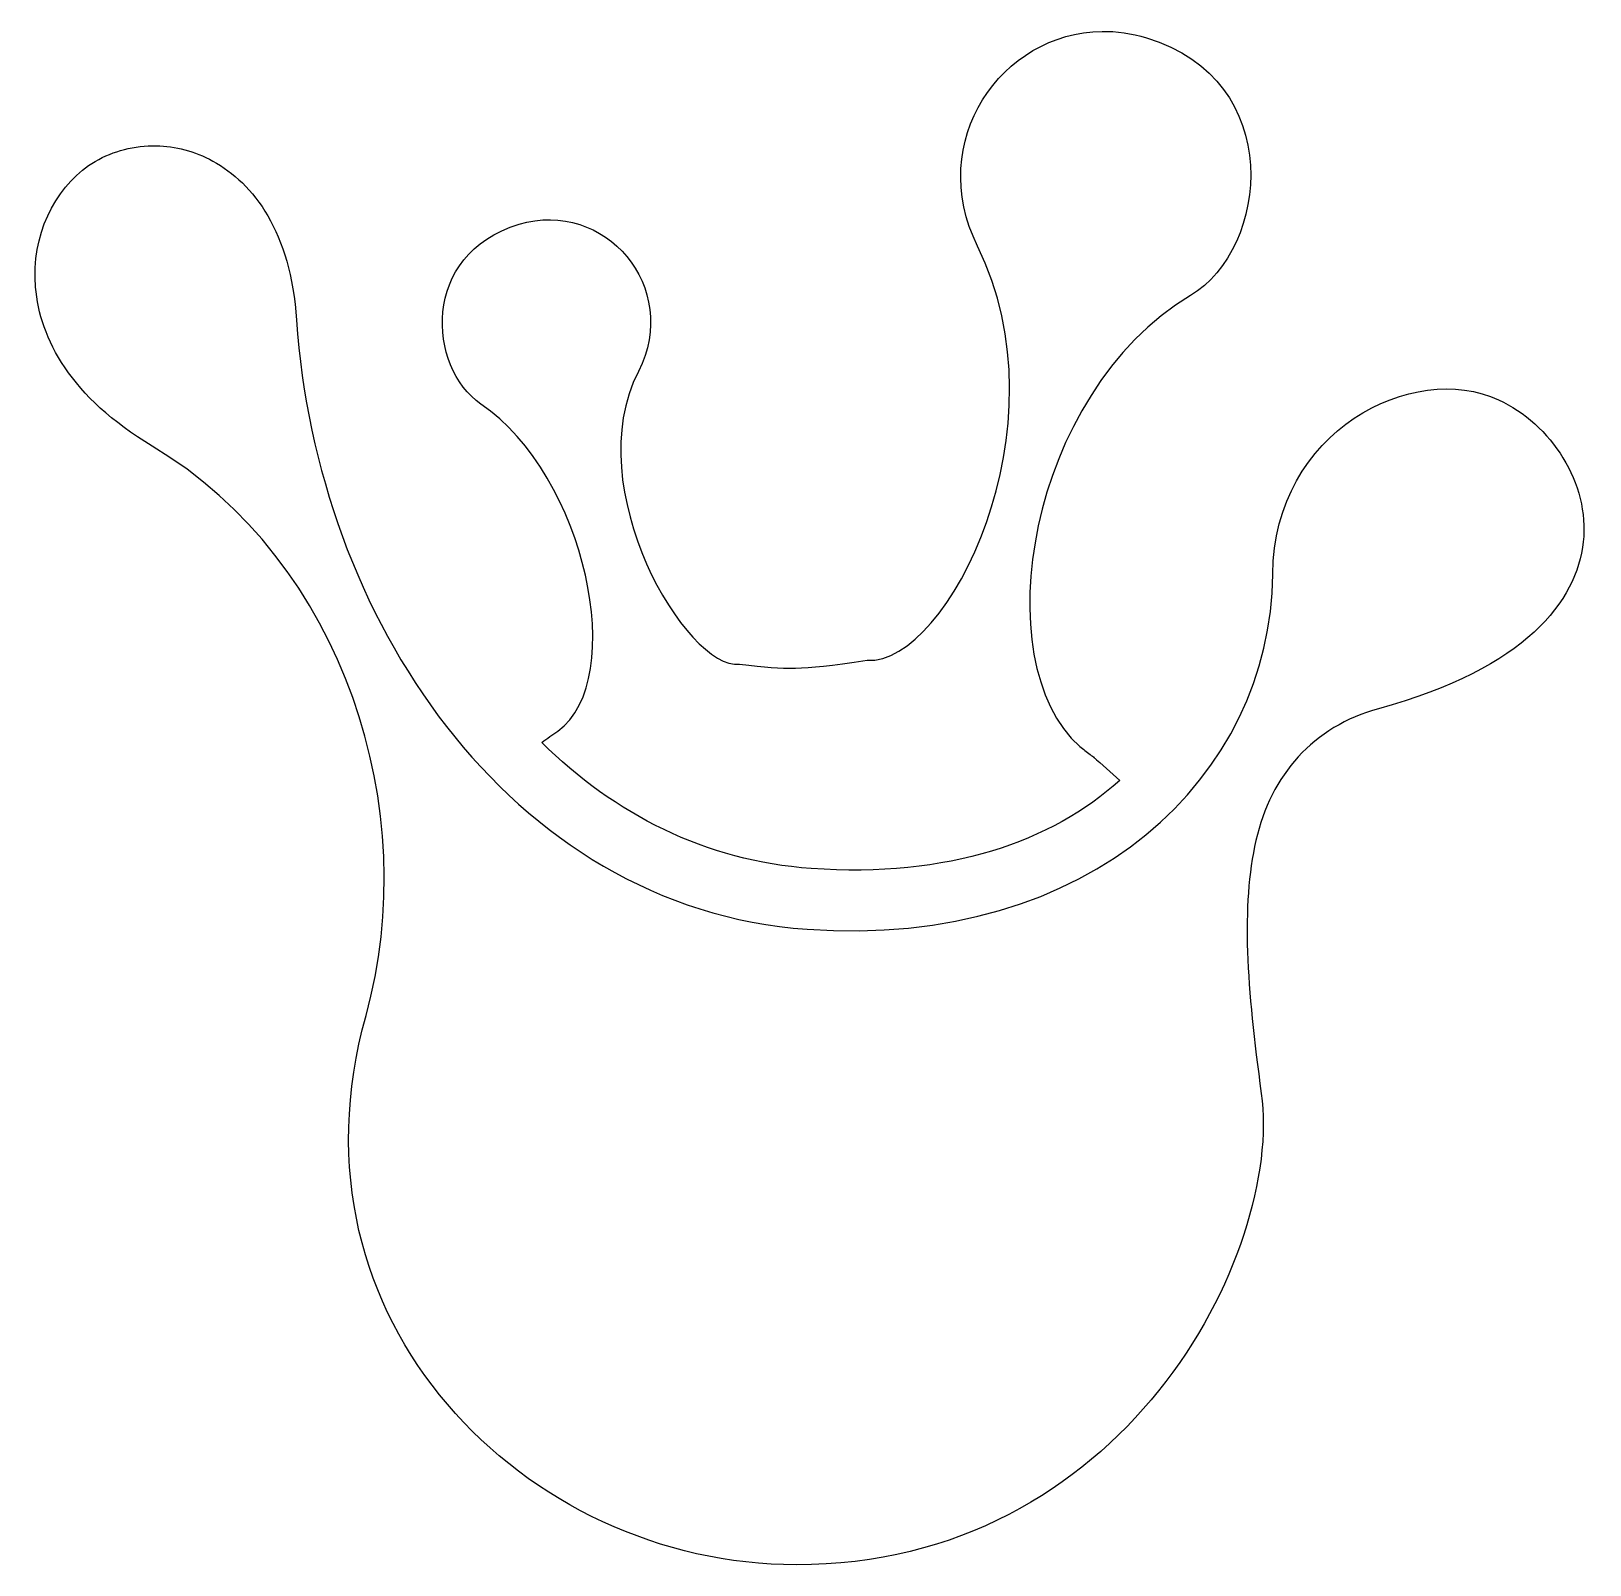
# Model space of a CAD drawing. Header units: centimetres. Extents: x -10 to 10.2, y -10 to 9.8.
import ezdxf

# ---------------------------------------------------------------- set-up
doc = ezdxf.new("R2010")
doc.units = ezdxf.units.CM
doc.header["$MEASUREMENT"] = 0
doc.layers.add('Layer 1', color=7, linetype='Continuous')

msp = doc.modelspace()

# ---------------------------------------------------------------- linework, layer by layer
at = {"layer": 'Layer 1'}
for points, knots in [([(3.84698, 9.79402), (2.54483, 9.77935), (1.56202, 8.3695), (2.23473, 7.01515), (2.23473, 7.01515), (3.39477, 4.67989), (1.85876, 1.60179), (0.8065, 1.65653), (0.8065, 1.65653), (-0.1486, 1.52244), (-0.16446, 1.53534), (-0.84539, 1.60538), (-0.84539, 1.60538), (-1.53037, 1.53399), (-2.93072, 3.88161), (-2.15395, 5.39485), (-2.15395, 5.39485), (-1.59649, 6.48084), (-2.5952, 7.6327), (-3.69801, 7.2989), (-3.69801, 7.2989), (-4.97979, 6.91095), (-4.87977, 5.44288), (-4.19036, 4.97266), (-4.19036, 4.97266), (-2.83352, 4.04724), (-2.27564, 1.40546), (-3.19595, 0.74153), (-3.19595, 0.74153), (-3.26679, 0.69447), (-3.33624, 0.64539), (-3.40485, 0.59542), (-3.40485, 0.59542), (-2.46366, -0.33565), (-1.2873, -0.94034), (0.08421, -1.03682), (0.08421, -1.03682), (1.85801, -1.16164), (3.20063, -0.68877), (4.07444, 0.10281), (4.07444, 0.10281), (3.96362, 0.20831), (3.84884, 0.30964), (3.73001, 0.40629), (3.73001, 0.40629), (3.73001, 0.40629), (3.7497, 0.39946), (3.7497, 0.39946), (3.7497, 0.39946), (3.73005, 0.41127), (3.71099, 0.42404), (3.69206, 0.43691), (3.69206, 0.43691), (3.64791, 0.47225), (3.6033, 0.50691), (3.55813, 0.54098), (3.55813, 0.54098), (2.3259, 1.63347), (2.88074, 5.11283), (4.99015, 6.37517), (4.99015, 6.37517), (6.00387, 6.9818), (6.2352, 9.1615), (4.42071, 9.71066), (4.42071, 9.71066), (4.22556, 9.7697), (4.03302, 9.79613), (3.84697, 9.79407), (3.84697, 9.79407), (3.84697, 9.79407), (3.84698, 9.79402), (3.84698, 9.79402)], [0, 0, 0, 0, 0.05263158, 0.05263158, 0.05263158, 0.05263158, 0.10526316, 0.10526316, 0.10526316, 0.10526316, 0.15789474, 0.15789474, 0.15789474, 0.15789474, 0.21052632, 0.21052632, 0.21052632, 0.21052632, 0.26315789, 0.26315789, 0.26315789, 0.26315789, 0.31578947, 0.31578947, 0.31578947, 0.31578947, 0.36842105, 0.36842105, 0.36842105, 0.36842105, 0.42105263, 0.42105263, 0.42105263, 0.42105263, 0.47368421, 0.47368421, 0.47368421, 0.47368421, 0.52631579, 0.52631579, 0.52631579, 0.52631579, 0.57894737, 0.57894737, 0.57894737, 0.57894737, 0.63157895, 0.63157895, 0.63157895, 0.63157895, 0.68421053, 0.68421053, 0.68421053, 0.68421053, 0.73684211, 0.73684211, 0.73684211, 0.73684211, 0.78947368, 0.78947368, 0.78947368, 0.78947368, 0.84210526, 0.84210526, 0.84210526, 0.84210526, 0.89473684, 0.89473684, 0.89473684, 0.89473684, 1, 1, 1, 1]), ([(-8.3924, 8.31299), (-8.42757, 8.31366), (-8.46257, 8.31324), (-8.4974, 8.3116), (-8.4974, 8.3116), (-8.77634, 8.2987), (-9.04432, 8.21073), (-9.26739, 8.05674), (-9.26739, 8.05674), (-9.70775, 7.75271), (-10.01081, 7.15561), (-9.95422, 6.48619), (-9.95422, 6.48619), (-9.89759, 5.81673), (-9.49741, 5.05767), (-8.44435, 4.42738), (-8.44435, 4.42738), (-5.94893, 2.93371), (-4.94213, -0.29332), (-5.67741, -2.93641), (-5.67741, -2.93641), (-5.67741, -2.93641), (-5.67741, -2.93654), (-5.67741, -2.93654), (-5.67741, -2.93654), (-6.23297, -4.9337), (-5.7162, -6.6851), (-4.62557, -7.9679), (-4.62557, -7.9679), (-3.53502, -9.25065), (-1.85885, -10.04543), (-0.11014, -10.04543), (-0.11014, -10.04543), (1.99122, -10.04543), (3.55413, -9.06178), (4.57843, -7.79315), (4.57843, -7.79315), (5.60269, -6.52453), (6.04798, -4.95617), (5.90714, -3.94671), (5.90714, -3.94671), (5.71705, -2.58418), (5.64426, -1.51876), (5.83756, -0.67363), (5.83756, -0.67363), (6.03082, 0.17142), (6.57748, 0.79909), (7.42468, 1.03059), (7.42468, 1.03059), (9.34501, 1.55537), (9.98596, 2.42787), (10.07199, 3.18773), (10.07199, 3.18773), (10.15793, 3.9476), (9.65411, 4.7148), (8.97731, 5.02752), (8.97731, 5.02752), (7.87824, 5.53531), (6.06983, 4.63409), (6.05456, 2.76985), (6.05456, 2.76985), (6.03322, 0.16568), (3.70977, -2.08187), (0.02884, -1.82296), (0.02884, -1.82296), (-1.90359, -1.68701), (-3.50686, -0.65503), (-4.6378, 0.80242), (-4.6378, 0.80242), (-5.76874, 2.26), (-6.44638, 4.14398), (-6.57744, 6.05773), (-6.57744, 6.05773), (-6.65566, 7.19947), (-7.12668, 7.82427), (-7.66133, 8.11637), (-7.66133, 8.11637), (-7.89524, 8.24414), (-8.14647, 8.30769), (-8.39252, 8.31287), (-8.39252, 8.31287), (-8.39252, 8.31287), (-8.3924, 8.31299), (-8.3924, 8.31299)], [0, 0, 0, 0, 0.04545455, 0.04545455, 0.04545455, 0.04545455, 0.09090909, 0.09090909, 0.09090909, 0.09090909, 0.13636364, 0.13636364, 0.13636364, 0.13636364, 0.18181818, 0.18181818, 0.18181818, 0.18181818, 0.22727273, 0.22727273, 0.22727273, 0.22727273, 0.27272727, 0.27272727, 0.27272727, 0.27272727, 0.31818182, 0.31818182, 0.31818182, 0.31818182, 0.36363636, 0.36363636, 0.36363636, 0.36363636, 0.40909091, 0.40909091, 0.40909091, 0.40909091, 0.45454545, 0.45454545, 0.45454545, 0.45454545, 0.5, 0.5, 0.5, 0.5, 0.54545455, 0.54545455, 0.54545455, 0.54545455, 0.59090909, 0.59090909, 0.59090909, 0.59090909, 0.63636364, 0.63636364, 0.63636364, 0.63636364, 0.68181818, 0.68181818, 0.68181818, 0.68181818, 0.72727273, 0.72727273, 0.72727273, 0.72727273, 0.77272727, 0.77272727, 0.77272727, 0.77272727, 0.81818182, 0.81818182, 0.81818182, 0.81818182, 0.86363636, 0.86363636, 0.86363636, 0.86363636, 0.90909091, 0.90909091, 0.90909091, 0.90909091, 1, 1, 1, 1])]:
    msp.add_open_spline(points, degree=3, knots=knots, dxfattribs=at)

doc.saveas('drawing.dxf')
